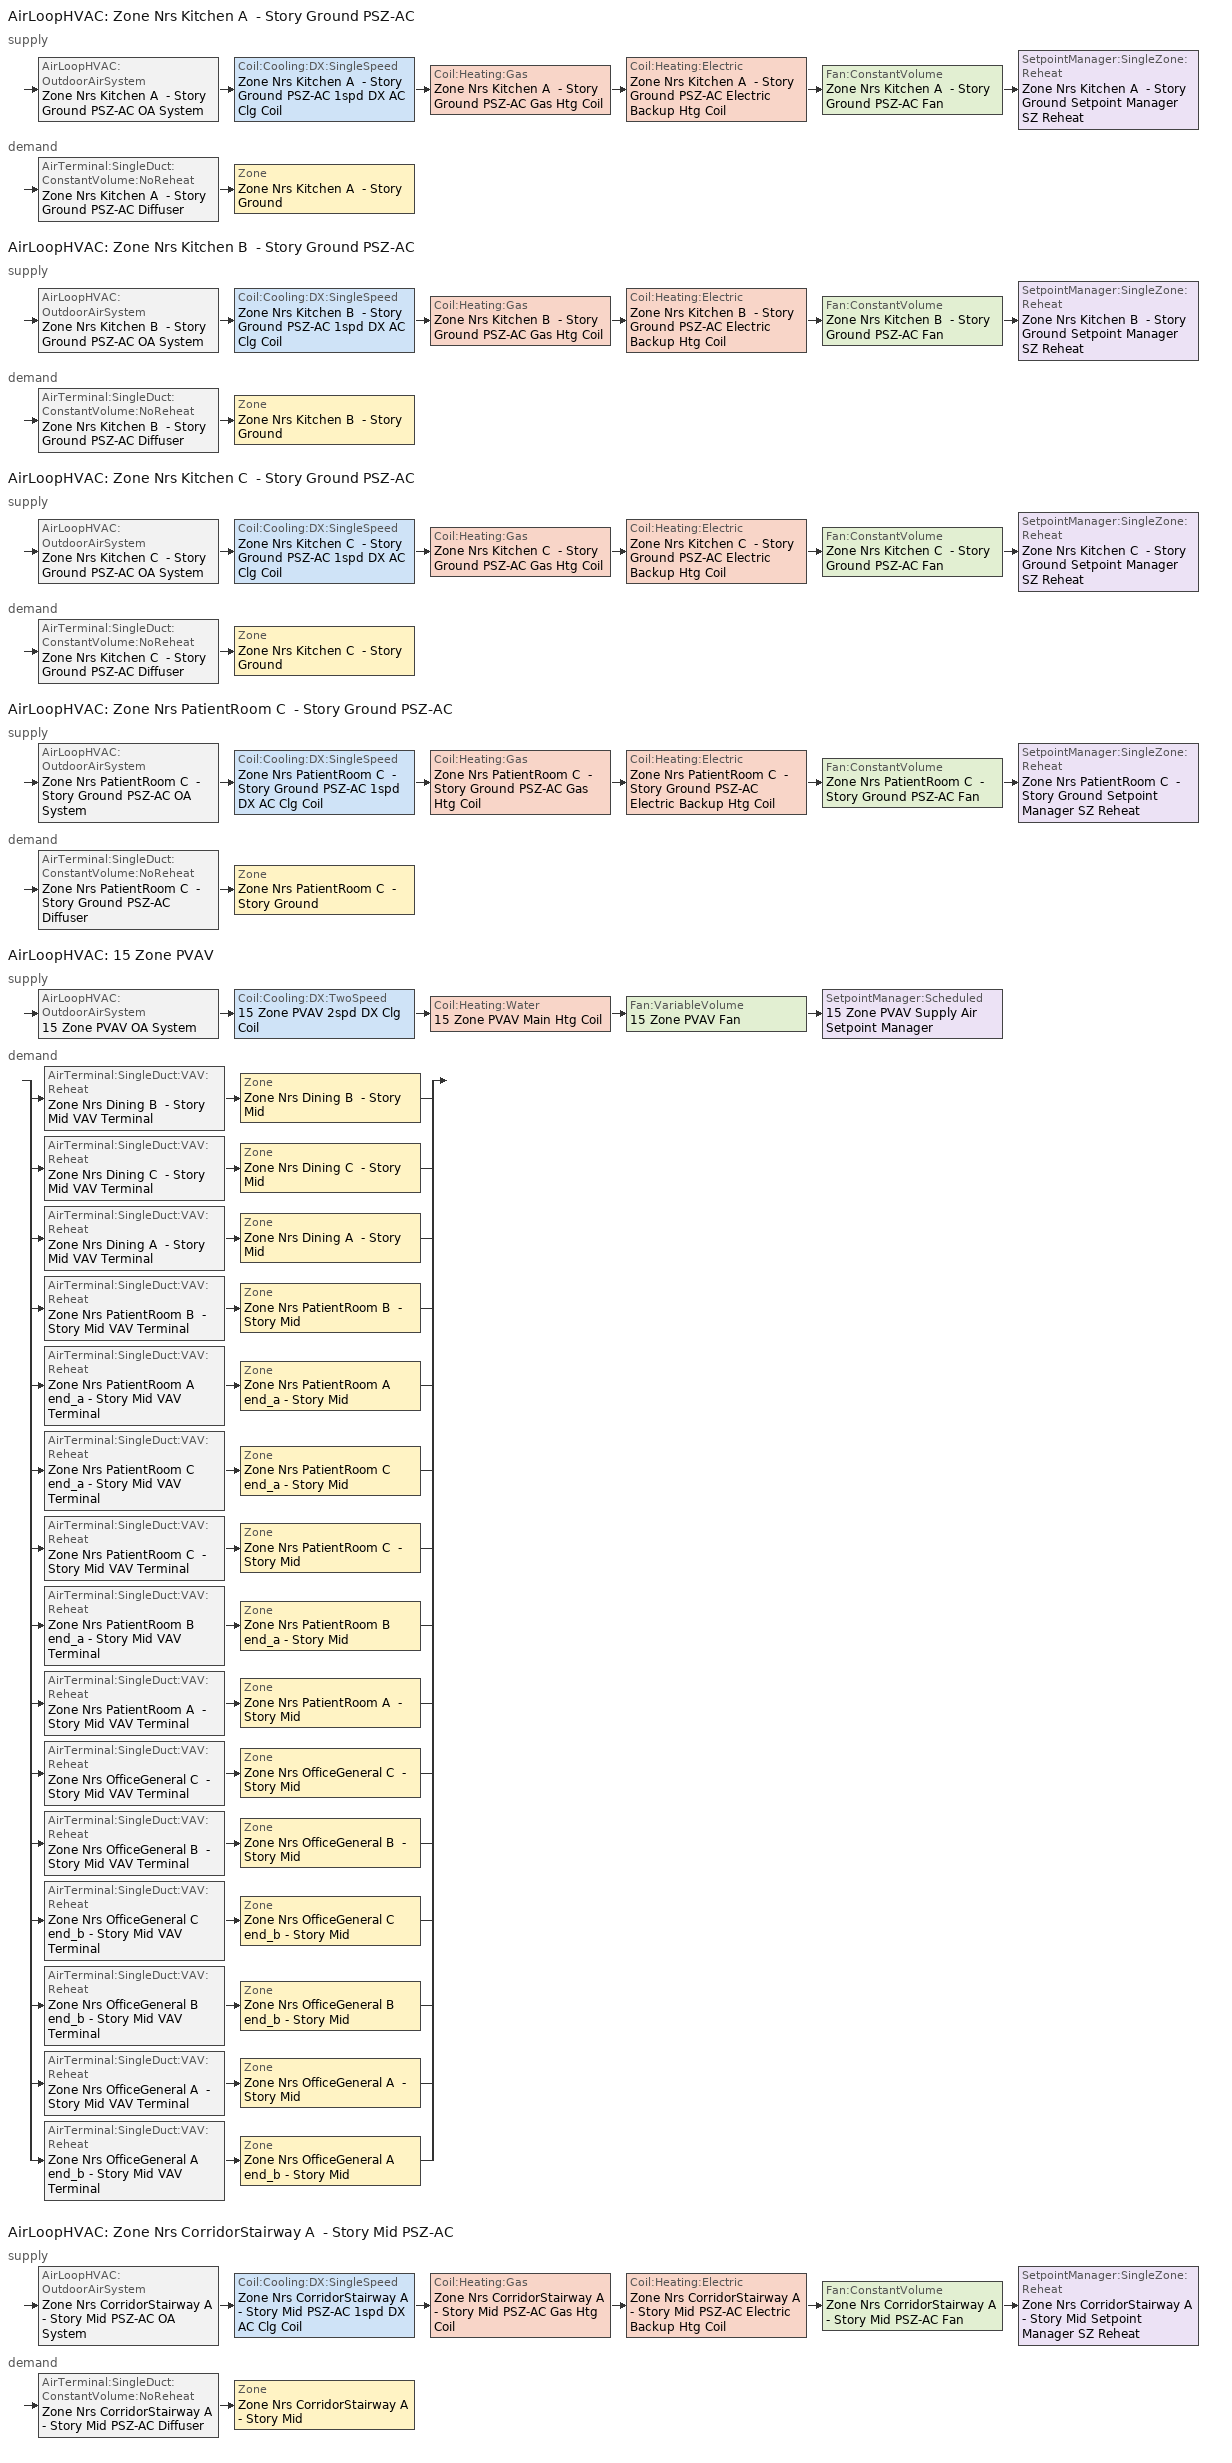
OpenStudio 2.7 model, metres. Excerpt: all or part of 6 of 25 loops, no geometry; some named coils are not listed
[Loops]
AirLoopHVAC 'Zone Nrs Kitchen A  - Story Ground PSZ-AC'
 supply: AirLoopHVAC:OutdoorAirSystem 'Zone Nrs Kitchen A  - Story Ground PSZ-AC OA System' > Coil:Cooling:DX:SingleSpeed 'Zone Nrs Kitchen A  - Story Ground PSZ-AC 1spd DX AC Clg Coil' > Coil:Heating:Gas 'Zone Nrs Kitchen A  - Story Ground PSZ-AC Gas Htg Coil' > Coil:Heating:Electric 'Zone Nrs Kitchen A  - Story Ground PSZ-AC Electric Backup Htg Coil' > Fan:ConstantVolume 'Zone Nrs Kitchen A  - Story Ground PSZ-AC Fan' > SetpointManager:SingleZone:Reheat 'Zone Nrs Kitchen A  - Story Ground Setpoint Manager SZ Reheat'
 demand: AirTerminal:SingleDuct:ConstantVolume:NoReheat 'Zone Nrs Kitchen A  - Story Ground PSZ-AC Diffuser' > Zone 'Zone Nrs Kitchen A  - Story Ground'
AirLoopHVAC 'Zone Nrs Kitchen B  - Story Ground PSZ-AC'
 supply: AirLoopHVAC:OutdoorAirSystem 'Zone Nrs Kitchen B  - Story Ground PSZ-AC OA System' > Coil:Cooling:DX:SingleSpeed 'Zone Nrs Kitchen B  - Story Ground PSZ-AC 1spd DX AC Clg Coil' > Coil:Heating:Gas 'Zone Nrs Kitchen B  - Story Ground PSZ-AC Gas Htg Coil' > Coil:Heating:Electric 'Zone Nrs Kitchen B  - Story Ground PSZ-AC Electric Backup Htg Coil' > Fan:ConstantVolume 'Zone Nrs Kitchen B  - Story Ground PSZ-AC Fan' > SetpointManager:SingleZone:Reheat 'Zone Nrs Kitchen B  - Story Ground Setpoint Manager SZ Reheat'
 demand: AirTerminal:SingleDuct:ConstantVolume:NoReheat 'Zone Nrs Kitchen B  - Story Ground PSZ-AC Diffuser' > Zone 'Zone Nrs Kitchen B  - Story Ground'
AirLoopHVAC 'Zone Nrs Kitchen C  - Story Ground PSZ-AC'
 supply: AirLoopHVAC:OutdoorAirSystem 'Zone Nrs Kitchen C  - Story Ground PSZ-AC OA System' > Coil:Cooling:DX:SingleSpeed 'Zone Nrs Kitchen C  - Story Ground PSZ-AC 1spd DX AC Clg Coil' > Coil:Heating:Gas 'Zone Nrs Kitchen C  - Story Ground PSZ-AC Gas Htg Coil' > Coil:Heating:Electric 'Zone Nrs Kitchen C  - Story Ground PSZ-AC Electric Backup Htg Coil' > Fan:ConstantVolume 'Zone Nrs Kitchen C  - Story Ground PSZ-AC Fan' > SetpointManager:SingleZone:Reheat 'Zone Nrs Kitchen C  - Story Ground Setpoint Manager SZ Reheat'
 demand: AirTerminal:SingleDuct:ConstantVolume:NoReheat 'Zone Nrs Kitchen C  - Story Ground PSZ-AC Diffuser' > Zone 'Zone Nrs Kitchen C  - Story Ground'
AirLoopHVAC 'Zone Nrs PatientRoom C  - Story Ground PSZ-AC'
 supply: AirLoopHVAC:OutdoorAirSystem 'Zone Nrs PatientRoom C  - Story Ground PSZ-AC OA System' > Coil:Cooling:DX:SingleSpeed 'Zone Nrs PatientRoom C  - Story Ground PSZ-AC 1spd DX AC Clg Coil' > Coil:Heating:Gas 'Zone Nrs PatientRoom C  - Story Ground PSZ-AC Gas Htg Coil' > Coil:Heating:Electric 'Zone Nrs PatientRoom C  - Story Ground PSZ-AC Electric Backup Htg Coil' > Fan:ConstantVolume 'Zone Nrs PatientRoom C  - Story Ground PSZ-AC Fan' > SetpointManager:SingleZone:Reheat 'Zone Nrs PatientRoom C  - Story Ground Setpoint Manager SZ Reheat'
 demand: AirTerminal:SingleDuct:ConstantVolume:NoReheat 'Zone Nrs PatientRoom C  - Story Ground PSZ-AC Diffuser' > Zone 'Zone Nrs PatientRoom C  - Story Ground'
AirLoopHVAC '15 Zone PVAV'
 supply: AirLoopHVAC:OutdoorAirSystem '15 Zone PVAV OA System' > Coil:Cooling:DX:TwoSpeed '15 Zone PVAV 2spd DX Clg Coil' > Coil:Heating:Water '15 Zone PVAV Main Htg Coil' > Fan:VariableVolume '15 Zone PVAV Fan' > SetpointManager:Scheduled '15 Zone PVAV Supply Air Setpoint Manager'
 demand: split
  | AirTerminal:SingleDuct:VAV:Reheat 'Zone Nrs Dining B  - Story Mid VAV Terminal' > Zone 'Zone Nrs Dining B  - Story Mid'
  | AirTerminal:SingleDuct:VAV:Reheat 'Zone Nrs Dining C  - Story Mid VAV Terminal' > Zone 'Zone Nrs Dining C  - Story Mid'
  | AirTerminal:SingleDuct:VAV:Reheat 'Zone Nrs Dining A  - Story Mid VAV Terminal' > Zone 'Zone Nrs Dining A  - Story Mid'
  | AirTerminal:SingleDuct:VAV:Reheat 'Zone Nrs PatientRoom B  - Story Mid VAV Terminal' > Zone 'Zone Nrs PatientRoom B  - Story Mid'
  | AirTerminal:SingleDuct:VAV:Reheat 'Zone Nrs PatientRoom A end_a - Story Mid VAV Terminal' > Zone 'Zone Nrs PatientRoom A end_a - Story Mid'
  | AirTerminal:SingleDuct:VAV:Reheat 'Zone Nrs PatientRoom C end_a - Story Mid VAV Terminal' > Zone 'Zone Nrs PatientRoom C end_a - Story Mid'
  | AirTerminal:SingleDuct:VAV:Reheat 'Zone Nrs PatientRoom C  - Story Mid VAV Terminal' > Zone 'Zone Nrs PatientRoom C  - Story Mid'
  | AirTerminal:SingleDuct:VAV:Reheat 'Zone Nrs PatientRoom B end_a - Story Mid VAV Terminal' > Zone 'Zone Nrs PatientRoom B end_a - Story Mid'
  | AirTerminal:SingleDuct:VAV:Reheat 'Zone Nrs PatientRoom A  - Story Mid VAV Terminal' > Zone 'Zone Nrs PatientRoom A  - Story Mid'
  | AirTerminal:SingleDuct:VAV:Reheat 'Zone Nrs OfficeGeneral C  - Story Mid VAV Terminal' > Zone 'Zone Nrs OfficeGeneral C  - Story Mid'
  | AirTerminal:SingleDuct:VAV:Reheat 'Zone Nrs OfficeGeneral B  - Story Mid VAV Terminal' > Zone 'Zone Nrs OfficeGeneral B  - Story Mid'
  | AirTerminal:SingleDuct:VAV:Reheat 'Zone Nrs OfficeGeneral C end_b - Story Mid VAV Terminal' > Zone 'Zone Nrs OfficeGeneral C end_b - Story Mid'
  | AirTerminal:SingleDuct:VAV:Reheat 'Zone Nrs OfficeGeneral B end_b - Story Mid VAV Terminal' > Zone 'Zone Nrs OfficeGeneral B end_b - Story Mid'
  | AirTerminal:SingleDuct:VAV:Reheat 'Zone Nrs OfficeGeneral A  - Story Mid VAV Terminal' > Zone 'Zone Nrs OfficeGeneral A  - Story Mid'
  | AirTerminal:SingleDuct:VAV:Reheat 'Zone Nrs OfficeGeneral A end_b - Story Mid VAV Terminal' > Zone 'Zone Nrs OfficeGeneral A end_b - Story Mid'
AirLoopHVAC 'Zone Nrs CorridorStairway A  - Story Mid PSZ-AC'
 supply: AirLoopHVAC:OutdoorAirSystem 'Zone Nrs CorridorStairway A  - Story Mid PSZ-AC OA System' > Coil:Cooling:DX:SingleSpeed 'Zone Nrs CorridorStairway A  - Story Mid PSZ-AC 1spd DX AC Clg Coil' > Coil:Heating:Gas 'Zone Nrs CorridorStairway A  - Story Mid PSZ-AC Gas Htg Coil' > Coil:Heating:Electric 'Zone Nrs CorridorStairway A  - Story Mid PSZ-AC Electric Backup Htg Coil' > Fan:ConstantVolume 'Zone Nrs CorridorStairway A  - Story Mid PSZ-AC Fan' > SetpointManager:SingleZone:Reheat 'Zone Nrs CorridorStairway A  - Story Mid Setpoint Manager SZ Reheat'
 demand: AirTerminal:SingleDuct:ConstantVolume:NoReheat 'Zone Nrs CorridorStairway A  - Story Mid PSZ-AC Diffuser' > Zone 'Zone Nrs CorridorStairway A  - Story Mid'
[Sizing:Zone] Zone Cooling Design Supply Air Temperature Input Method=SupplyAirTemperature; Zone Cooling Design Supply Air Temperature {C}=12.7778; Zone Cooling Design Supply Air Temperature Difference {deltaC}=11.11; Zone Heating Design Supply Air Temperature Input Method=SupplyAirTemperature; Zone Heating Design Supply Air Temperature {C}=50; Zone Heating Design Supply Air Temperature Difference {deltaC}=11.11; Zone Cooling Design Supply Air Humidity Ratio {kg-H2O/kg-air}=0.0085; Zone Heating Design Supply Air Humidity Ratio {kg-H2O/kg-air}=0.008; Cooling Design Air Flow Method=DesignDay; Heating Design Air Flow Method=DesignDay; Account for Dedicated Outdoor Air System=No; Dedicated Outdoor Air System Control Strategy=NeutralSupplyAir; Dedicated Outdoor Air Low Setpoint Temperature for Design {C}=autosize; Dedicated Outdoor Air High Setpoint Temperature for Design {C}=autosize
Zone Nrs PatientRoom C  - Story Ground; Zone Nrs Kitchen A  - Story Ground; Zone Nrs Kitchen B  - Story Ground; Zone Nrs Kitchen C  - Story Ground; Zone Nrs PatientRoom A end_a - Story Mid; Zone Nrs PatientRoom B end_a - Story Mid; Zone Nrs PatientRoom C end_a - Story Mid; Zone Nrs PatientRoom A  - Story Mid; Zone Nrs PatientRoom B  - Story Mid; Zone Nrs PatientRoom C  - Story Mid; Zone Nrs CorridorStairway A  - Story Mid; Zone Nrs Dining A  - Story Mid; Zone Nrs Dining B  - Story Mid; Zone Nrs Dining C  - Story Mid; Zone Nrs OfficeGeneral A  - Story Mid; Zone Nrs OfficeGeneral B  - Story Mid; Zone Nrs OfficeGeneral C  - Story Mid; Zone Nrs OfficeGeneral A end_b - Story Mid; Zone Nrs OfficeGeneral B end_b - Story Mid; Zone Nrs OfficeGeneral C end_b - Story Mid
[Zone equipment]
Zone Nrs PatientRoom C  - Story Ground: Zone Nrs PatientRoom C  - Story Ground PSZ-AC Diffuser
Zone Nrs Kitchen A  - Story Ground: Zone Nrs Kitchen A  - Story Ground Exhaust Fan, Zone Nrs Kitchen A  - Story Ground PSZ-AC Diffuser
Zone Nrs Kitchen B  - Story Ground: Zone Nrs Kitchen B  - Story Ground Exhaust Fan, Zone Nrs Kitchen B  - Story Ground PSZ-AC Diffuser
Zone Nrs Kitchen C  - Story Ground: Zone Nrs Kitchen C  - Story Ground Exhaust Fan, Zone Nrs Kitchen C  - Story Ground PSZ-AC Diffuser
Zone Nrs PatientRoom A end_a - Story Mid: Zone Nrs PatientRoom A end_a - Story Mid VAV Terminal
Zone Nrs PatientRoom B end_a - Story Mid: Zone Nrs PatientRoom B end_a - Story Mid VAV Terminal
Zone Nrs PatientRoom C end_a - Story Mid: Zone Nrs PatientRoom C end_a - Story Mid VAV Terminal
Zone Nrs PatientRoom A  - Story Mid: Zone Nrs PatientRoom A  - Story Mid VAV Terminal
Zone Nrs PatientRoom B  - Story Mid: Zone Nrs PatientRoom B  - Story Mid VAV Terminal
Zone Nrs PatientRoom C  - Story Mid: Zone Nrs PatientRoom C  - Story Mid VAV Terminal
Zone Nrs CorridorStairway A  - Story Mid: Zone Nrs CorridorStairway A  - Story Mid PSZ-AC Diffuser
Zone Nrs Dining A  - Story Mid: Zone Nrs Dining A  - Story Mid VAV Terminal
Zone Nrs Dining B  - Story Mid: Zone Nrs Dining B  - Story Mid VAV Terminal
Zone Nrs Dining C  - Story Mid: Zone Nrs Dining C  - Story Mid VAV Terminal
Zone Nrs OfficeGeneral A  - Story Mid: Zone Nrs OfficeGeneral A  - Story Mid VAV Terminal
Zone Nrs OfficeGeneral B  - Story Mid: Zone Nrs OfficeGeneral B  - Story Mid VAV Terminal
Zone Nrs OfficeGeneral C  - Story Mid: Zone Nrs OfficeGeneral C  - Story Mid VAV Terminal
Zone Nrs OfficeGeneral A end_b - Story Mid: Zone Nrs OfficeGeneral A end_b - Story Mid VAV Terminal
Zone Nrs OfficeGeneral B end_b - Story Mid: Zone Nrs OfficeGeneral B end_b - Story Mid VAV Terminal
Zone Nrs OfficeGeneral C end_b - Story Mid: Zone Nrs OfficeGeneral C end_b - Story Mid VAV Terminal
[Fan:ZoneExhaust] Availability Schedule=DEER Nursing Home Kitchen Exhaust Fan DCV Schedule; Fan Total Efficiency=0.429; Pressure Rise {Pa}=124.544; System Availability Manager Coupling Mode=Decoupled
Name | Maximum Flow Rate {m3/s}
Zone Nrs Kitchen A  - Story Ground Exhaust Fan; Zone Nrs Kitchen C  - Story Ground Exhaust Fan | 0.0625983
Zone Nrs Kitchen B  - Story Ground Exhaust Fan | 0.0340351
[SetpointManager:Scheduled]
15 Zone PVAV Supply Air Setpoint Manager: Control Variable=Temperature; Schedule=Supply Air Temp - 55.0F 1; Setpoint Node or NodeList=15 Zone PVAV Supply Outlet Node
[AirLoopHVAC] Availability Schedule=Always On Discrete; Design Supply Air Flow Rate {m3/s}=AutoSize
Zone Nrs Kitchen A  - Story Ground PSZ-AC; Zone Nrs Kitchen B  - Story Ground PSZ-AC; Zone Nrs Kitchen C  - Story Ground PSZ-AC; Zone Nrs PatientRoom C  - Story Ground PSZ-AC; 15 Zone PVAV; Zone Nrs CorridorStairway A  - Story Mid PSZ-AC
[Sizing:System] Type of Load to Size On=Sensible; Design Outdoor Air Flow Rate {m3/s}=Autosize; Preheat Design Temperature {C}=7.22222; Preheat Design Humidity Ratio {kg-H2O/kg-Air}=0.008; Precool Design Temperature {C}=12.7778; Precool Design Humidity Ratio {kg-H2O/kg-Air}=0.008; Central Cooling Design Supply Air Temperature {C}=12.7778; Sizing Option=Coincident; 100% Outdoor Air in Cooling=No; 100% Outdoor Air in Heating=No; Central Cooling Design Supply Air Humidity Ratio {kg-H2O/kg-Air}=0.0085; Central Heating Design Supply Air Humidity Ratio {kg-H2O/kg-Air}=0.008; Cooling Design Air Flow Method=DesignDay; Cooling Design Air Flow Rate {m3/s}=0; Heating Design Air Flow Method=DesignDay; Heating Design Air Flow Rate {m3/s}=0; System Outdoor Air Method=ZoneSum; Zone Maximum Outdoor Air Fraction=1; Cooling Supply Air Flow Rate Per Floor Area {m3/s-m2}=0.00996765; Cooling Fraction of Autosized Cooling Supply Air Flow Rate=1; Cooling Supply Air Flow Rate Per Unit Cooling Capacity {m3/s-W}=3.94755e-05; Heating Supply Air Flow Rate Per Floor Area {m3/s-m2}=0.00996765; Heating Fraction of Autosized Heating Supply Air Flow Rate=1; Heating Fraction of Autosized Cooling Supply Air Flow Rate=1; Heating Supply Air Flow Rate Per Unit Heating Capacity {m3/s-W}=3.15882e-05; Cooling Design Capacity Method=CoolingDesignCapacity; Cooling Design Capacity {W}=autosize; Cooling Design Capacity Per Floor Area {W/m2}=234.7; Fraction of Autosized Cooling Design Capacity=1; Heating Design Capacity Method=HeatingDesignCapacity; Heating Design Capacity {W}=autosize; Heating Design Capacity Per Floor Area {W/m2}=157; Fraction of Autosized Heating Design Capacity=1; Central Cooling Capacity Control Method=OnOff
Name | Central Heating Maximum System Air Flow Ratio | Central Heating Design Supply Air Temperature {C}
Zone Nrs Kitchen A  - Story Ground PSZ-AC; Zone Nrs Kitchen B  - Story Ground PSZ-AC; Zone Nrs Kitchen C  - Story Ground PSZ-AC; Zone Nrs PatientRoom C  - Story Ground PSZ-AC; Zone Nrs CorridorStairway A  - Story Mid PSZ-AC | 1 | 50
15 Zone PVAV | 0.3 | 12.7778
[Fan:VariableVolume]
15 Zone PVAV Fan: Availability Schedule=Always On Discrete; Fan Total Efficiency=0.6045; Pressure Rise {Pa}=1017.592; Maximum Flow Rate {m3/s}=Autosize; Fan Power Minimum Flow Rate Input Method=FixedFlowRate; Fan Power Minimum Flow Fraction=0; Fan Power Minimum Air Flow Rate {m3/s}=0; Motor Efficiency=0.93; Motor In Airstream Fraction=1; Fan Power Coefficient 1=0.0407599; Fan Power Coefficient 2=0.088045; Fan Power Coefficient 3=-0.0729261; Fan Power Coefficient 4=0.94374; Fan Power Coefficient 5=0
[Coil:Cooling:DX:TwoSpeed]
15 Zone PVAV 2spd DX Clg Coil: Availability Schedule=Always On Discrete; Rated High Speed Total Cooling Capacity {W}=Autosize; Rated High Speed Sensible Heat Ratio=Autosize; Rated High Speed COP {W/W}=3; Rated High Speed Air Flow Rate {m3/s}=Autosize; Total Cooling Capacity Function of Temperature Curve=Curve Biquadratic 33; Total Cooling Capacity Function of Flow Fraction Curve=Curve Quadratic 46; Energy Input Ratio Function of Temperature Curve=Curve Biquadratic 34; Energy Input Ratio Function of Flow Fraction Curve=Curve Quadratic 47; Part Load Fraction Correlation Curve=Curve Quadratic 48; Rated Low Speed Total Cooling Capacity {W}=Autosize; Rated Low Speed Sensible Heat Ratio=0.69; Rated Low Speed COP {W/W}=3; Low Speed Total Cooling Capacity Function of Temperature Curve=Curve Biquadratic 35; Low Speed Energy Input Ratio Function of Temperature Curve=Curve Biquadratic 36; Condenser Type=AirCooled; High Speed Evaporative Condenser Effectiveness=0; High Speed Evaporative Condenser Air Flow Rate {m3/s}=Autosize; High Speed Evaporative Condenser Pump Rated Power Consumption {W}=Autosize; Low Speed Evaporative Condenser Effectiveness=0; Low Speed Evaporative Condenser Air Flow Rate {m3/s}=Autosize; Low Speed Evaporative Condenser Pump Rated Power Consumption {W}=Autosize; Basin Heater Capacity {W/K}=10; Basin Heater Setpoint Temperature {C}=2
[Controller:OutdoorAir] Maximum Outdoor Air Flow Rate {m3/s}=Autosize; Economizer Control Type=NoEconomizer; Economizer Control Action Type=ModulateFlow; Economizer Maximum Limit Dry-Bulb Temperature {C}=28; Economizer Maximum Limit Enthalpy {J/kg}=64000; Lockout Type=NoLockout; Minimum Limit Type=FixedMinimum; Minimum Outdoor Air Schedule=Always On Discrete; High Humidity Control=No; Heat Recovery Bypass Control Type=BypassWhenWithinEconomizerLimits
Name | Minimum Outdoor Air Flow Rate {m3/s} | Controller Mechanical Ventilation
Zone Nrs Kitchen A  - Story Ground PSZ-AC OA System Controller | 0 | Controller Mechanical Ventilation 4
Zone Nrs Kitchen B  - Story Ground PSZ-AC OA System Controller | 0 | Controller Mechanical Ventilation 5
Zone Nrs Kitchen C  - Story Ground PSZ-AC OA System Controller | 0 | Controller Mechanical Ventilation 6
Zone Nrs PatientRoom C  - Story Ground PSZ-AC OA System Controller | 0 | Controller Mechanical Ventilation 7
Controller Outdoor Air 2 | autosize | 15 Zone PVAV Ventilation Controller
Zone Nrs CorridorStairway A  - Story Mid PSZ-AC OA System Controller | 0 | Controller Mechanical Ventilation 8
[Controller:MechanicalVentilation] Availability Schedule=Always On Discrete; System Outdoor Air Method=ZoneSum
Controller Mechanical Ventilation 4; Controller Mechanical Ventilation 5; Controller Mechanical Ventilation 6; Controller Mechanical Ventilation 7; 15 Zone PVAV Ventilation Controller; Controller Mechanical Ventilation 8
[AirLoopHVAC:OutdoorAirSystem]
Name | Controller
Zone Nrs Kitchen A  - Story Ground PSZ-AC OA System | Zone Nrs Kitchen A  - Story Ground PSZ-AC OA System Controller
Zone Nrs Kitchen B  - Story Ground PSZ-AC OA System | Zone Nrs Kitchen B  - Story Ground PSZ-AC OA System Controller
Zone Nrs Kitchen C  - Story Ground PSZ-AC OA System | Zone Nrs Kitchen C  - Story Ground PSZ-AC OA System Controller
Zone Nrs PatientRoom C  - Story Ground PSZ-AC OA System | Zone Nrs PatientRoom C  - Story Ground PSZ-AC OA System Controller
15 Zone PVAV OA System | Controller Outdoor Air 2
Zone Nrs CorridorStairway A  - Story Mid PSZ-AC OA System | Zone Nrs CorridorStairway A  - Story Mid PSZ-AC OA System Controller
[AirTerminal:SingleDuct:VAV:Reheat] Availability Schedule=Always On Discrete; Maximum Air Flow Rate {m3/s}=AutoSize; Zone Minimum Air Flow Input Method=Constant; Fixed Minimum Air Flow Rate {m3/s}=0; Maximum Hot Water or Steam Flow Rate {m3/s}=AutoSize; Minimum Hot Water or Steam Flow Rate {m3/s}=0; Convergence Tolerance=0.001; Damper Heating Action=ReverseWithLimits; Maximum Flow per Zone Floor Area During Reheat {m3/s-m2}=AutoSize; Maximum Flow Fraction During Reheat=AutoSize; Maximum Reheat Air Temperature {C}=50; Control For Outdoor Air=No
Name | Constant Minimum Air Flow Fraction | Reheat Coil
Zone Nrs Dining B  - Story Mid VAV Terminal | 0.7 | Zone Nrs Dining B  - Story Mid Reheat Coil
Zone Nrs Dining C  - Story Mid VAV Terminal | 0.7 | Zone Nrs Dining C  - Story Mid Reheat Coil
Zone Nrs Dining A  - Story Mid VAV Terminal | 0.7 | Zone Nrs Dining A  - Story Mid Reheat Coil
Zone Nrs PatientRoom B  - Story Mid VAV Terminal | 0.3 | Zone Nrs PatientRoom B  - Story Mid Reheat Coil
Zone Nrs PatientRoom A end_a - Story Mid VAV Terminal | 0.3 | Zone Nrs PatientRoom A end_a - Story Mid Reheat Coil
Zone Nrs PatientRoom C end_a - Story Mid VAV Terminal | 0.3 | Zone Nrs PatientRoom C end_a - Story Mid Reheat Coil
Zone Nrs PatientRoom C  - Story Mid VAV Terminal | 0.3 | Zone Nrs PatientRoom C  - Story Mid Reheat Coil
Zone Nrs PatientRoom B end_a - Story Mid VAV Terminal | 0.3 | Zone Nrs PatientRoom B end_a - Story Mid Reheat Coil
Zone Nrs PatientRoom A  - Story Mid VAV Terminal | 0.3 | Zone Nrs PatientRoom A  - Story Mid Reheat Coil
Zone Nrs OfficeGeneral C  - Story Mid VAV Terminal | 0.3 | Zone Nrs OfficeGeneral C  - Story Mid Reheat Coil
Zone Nrs OfficeGeneral B  - Story Mid VAV Terminal | 0.3 | Zone Nrs OfficeGeneral B  - Story Mid Reheat Coil
Zone Nrs OfficeGeneral C end_b - Story Mid VAV Terminal | 0.3 | Zone Nrs OfficeGeneral C end_b - Story Mid Reheat Coil
Zone Nrs OfficeGeneral B end_b - Story Mid VAV Terminal | 0.3 | Zone Nrs OfficeGeneral B end_b - Story Mid Reheat Coil
Zone Nrs OfficeGeneral A  - Story Mid VAV Terminal | 0.3 | Zone Nrs OfficeGeneral A  - Story Mid Reheat Coil
Zone Nrs OfficeGeneral A end_b - Story Mid VAV Terminal | 0.3 | Zone Nrs OfficeGeneral A end_b - Story Mid Reheat Coil
[SetpointManager:SingleZone:Reheat] Minimum Supply Air Temperature {C}=12.7778; Maximum Supply Air Temperature {C}=50
Name | Control Zone | Setpoint Node or NodeList
Zone Nrs Kitchen A  - Story Ground Setpoint Manager SZ Reheat | Zone Nrs Kitchen A  - Story Ground | Zone Nrs Kitchen A  - Story Ground PSZ-AC Supply Outlet Node
Zone Nrs Kitchen B  - Story Ground Setpoint Manager SZ Reheat | Zone Nrs Kitchen B  - Story Ground | Zone Nrs Kitchen B  - Story Ground PSZ-AC Supply Outlet Node
Zone Nrs Kitchen C  - Story Ground Setpoint Manager SZ Reheat | Zone Nrs Kitchen C  - Story Ground | Zone Nrs Kitchen C  - Story Ground PSZ-AC Supply Outlet Node
Zone Nrs PatientRoom C  - Story Ground Setpoint Manager SZ Reheat | Zone Nrs PatientRoom C  - Story Ground | Zone Nrs PatientRoom C  - Story Ground PSZ-AC Supply Outlet Node
Zone Nrs CorridorStairway A  - Story Mid Setpoint Manager SZ Reheat | Zone Nrs CorridorStairway A  - Story Mid | Zone Nrs CorridorStairway A  - Story Mid PSZ-AC Supply Outlet Node
[Fan:ConstantVolume] Availability Schedule=Always On Discrete; Fan Total Efficiency=0.54; Pressure Rise {Pa}=622.722; Maximum Flow Rate {m3/s}=AutoSize; Motor Efficiency=0.9; Motor In Airstream Fraction=1
Zone Nrs Kitchen A  - Story Ground PSZ-AC Fan; Zone Nrs Kitchen B  - Story Ground PSZ-AC Fan; Zone Nrs Kitchen C  - Story Ground PSZ-AC Fan; Zone Nrs PatientRoom C  - Story Ground PSZ-AC Fan; Zone Nrs CorridorStairway A  - Story Mid PSZ-AC Fan
[Coil:Heating:Gas] Availability Schedule=Always On Discrete; Gas Burner Efficiency=0.8; Nominal Capacity {W}=AutoSize; Parasitic Electric Load {W}=0; Parasitic Gas Load {W}=0
Zone Nrs Kitchen A  - Story Ground PSZ-AC Gas Htg Coil; Zone Nrs Kitchen B  - Story Ground PSZ-AC Gas Htg Coil; Zone Nrs Kitchen C  - Story Ground PSZ-AC Gas Htg Coil; Zone Nrs PatientRoom C  - Story Ground PSZ-AC Gas Htg Coil; Zone Nrs CorridorStairway A  - Story Mid PSZ-AC Gas Htg Coil
[Coil:Heating:Electric] Availability Schedule=Always On Discrete; Efficiency=1
Zone Nrs Kitchen A  - Story Ground PSZ-AC Electric Backup Htg Coil; Zone Nrs Kitchen B  - Story Ground PSZ-AC Electric Backup Htg Coil; Zone Nrs Kitchen C  - Story Ground PSZ-AC Electric Backup Htg Coil; Zone Nrs PatientRoom C  - Story Ground PSZ-AC Electric Backup Htg Coil; Zone Nrs CorridorStairway A  - Story Mid PSZ-AC Electric Backup Htg Coil
[Coil:Cooling:DX:SingleSpeed] Availability Schedule=Always On Discrete; Rated Total Cooling Capacity {W}=autosize; Rated Sensible Heat Ratio=autosize; Rated COP {W/W}=3; Rated Air Flow Rate {m3/s}=autosize; Rated Evaporator Fan Power Per Volume Flow Rate {W/(m3/s)}=773.3; Condenser Type=AirCooled; Evaporative Condenser Effectiveness=0; Evaporative Condenser Air Flow Rate {m3/s}=Autosize; Evaporative Condenser Pump Rated Power Consumption {W}=Autosize; Crankcase Heater Capacity {W}=0; Maximum Outdoor Dry-Bulb Temperature for Crankcase Heater Operation {C}=0; Basin Heater Capacity {W/K}=0; Basin Heater Setpoint Temperature {C}=10
Name | Total Cooling Capacity Function of Temperature Curve | Total Cooling Capacity Function of Flow Fraction Curve | Energy Input Ratio Function of Temperature Curve | Energy Input Ratio Function of Flow Fraction Curve | Part Load Fraction Correlation Curve
Zone Nrs Kitchen A  - Story Ground PSZ-AC 1spd DX AC Clg Coil | Curve Biquadratic 19 | Curve Quadratic 25 | Curve Biquadratic 20 | Curve Quadratic 26 | Curve Quadratic 27
Zone Nrs Kitchen B  - Story Ground PSZ-AC 1spd DX AC Clg Coil | Curve Biquadratic 23 | Curve Quadratic 31 | Curve Biquadratic 24 | Curve Quadratic 32 | Curve Quadratic 33
Zone Nrs Kitchen C  - Story Ground PSZ-AC 1spd DX AC Clg Coil | Curve Biquadratic 27 | Curve Quadratic 37 | Curve Biquadratic 28 | Curve Quadratic 38 | Curve Quadratic 39
Zone Nrs PatientRoom C  - Story Ground PSZ-AC 1spd DX AC Clg Coil | Curve Biquadratic 31 | Curve Quadratic 43 | Curve Biquadratic 32 | Curve Quadratic 44 | Curve Quadratic 45
Zone Nrs CorridorStairway A  - Story Mid PSZ-AC 1spd DX AC Clg Coil | Curve Biquadratic 39 | Curve Quadratic 52 | Curve Biquadratic 40 | Curve Quadratic 53 | Curve Quadratic 54
[AirTerminal:SingleDuct:ConstantVolume:NoReheat] Availability Schedule=Always On Discrete; Maximum Air Flow Rate {m3/s}=AutoSize
Zone Nrs Kitchen A  - Story Ground PSZ-AC Diffuser; Zone Nrs Kitchen B  - Story Ground PSZ-AC Diffuser; Zone Nrs Kitchen C  - Story Ground PSZ-AC Diffuser; Zone Nrs PatientRoom C  - Story Ground PSZ-AC Diffuser; Zone Nrs CorridorStairway A  - Story Mid PSZ-AC Diffuser
[Schedule:Ruleset]
Name | Default Day Schedule | Summer Design Day Schedule | Winter Design Day Schedule
DEER Nursing Home Kitchen Exhaust Fan DCV Schedule | DEER Nursing Home Kitchen Exhaust Fan DCV Schedule Default | DEER Nursing Home Kitchen Exhaust Fan DCV Schedule Summer Design Day | DEER Nursing Home Kitchen Exhaust Fan DCV Schedule Winter Design Day
Supply Air Temp - 55.0F 1 | Supply Air Temp - 55.0F Default 1
[Schedule:Day]
DEER Nursing Home Kitchen Exhaust Fan DCV Schedule Default; DEER Nursing Home Kitchen Exhaust Fan DCV Schedule Winter Design Day; DEER Nursing Home Kitchen Exhaust Fan DCV Schedule Summer Design Day: 8, 0, 0.5, 20, 0, 1, 24, 0, 0.5
Supply Air Temp - 55.0F Default 1: 24, 0, 12.7778
[Schedule:Constant]
Always On Discrete: Value=1
[Curve:Biquadratic]
Name | Coefficient1 Constant | Coefficient2 x | Coefficient3 x**2 | Coefficient4 y | Coefficient5 y**2 | Coefficient6 x*y | Minimum Value of x | Maximum Value of x | Minimum Value of y | Maximum Value of y
Curve Biquadratic 19; Curve Biquadratic 23; Curve Biquadratic 27; Curve Biquadratic 31; Curve Biquadratic 39 | 0.971212 | -0.0152755 | 0.00144345 | -0.00039321 | -6.8364e-06 | -0.000290596 | -100 | 100 | -100 | 100
Curve Biquadratic 20; Curve Biquadratic 24; Curve Biquadratic 28; Curve Biquadratic 32; Curve Biquadratic 40 | 0.286871 | 0.0239022 | -0.000810648 | 0.0134585 | 0.000338936 | -0.000487004 | -100 | 100 | -100 | 100
Curve Biquadratic 33; Curve Biquadratic 35 | 0.42415 | 0.04426 | -0.00042 | 0.00333 | -8e-005 | -0.00021 | 17 | 22 | 13 | 46
Curve Biquadratic 34; Curve Biquadratic 36 | 1.23649 | -0.02431 | 0.00057 | -0.01434 | 0.00063 | -0.00038 | 17 | 22 | 13 | 46
[Curve:Quadratic]
Name | Coefficient1 Constant | Coefficient2 x | Coefficient3 x**2 | Minimum Value of x | Maximum Value of x | Minimum Curve Output | Maximum Curve Output
Curve Quadratic 25; Curve Quadratic 26; Curve Quadratic 31; Curve Quadratic 32; Curve Quadratic 37; Curve Quadratic 38; Curve Quadratic 43; Curve Quadratic 44; Curve Quadratic 52; Curve Quadratic 53 | 1 | 0 | 0 | -100 | 100
Curve Quadratic 27; Curve Quadratic 33; Curve Quadratic 39; Curve Quadratic 45; Curve Quadratic 54 | 0.909496 | 0.0986477 | -0.00819488 | 0 | 1 | 0.7 | 1
Curve Quadratic 46 | 0.77136 | 0.34053 | -0.11088 | 0.75918 | 1.13877
Curve Quadratic 47 | 1.2055 | -0.32953 | 0.12308 | 0.75918 | 1.13877
Curve Quadratic 48 | 0.771 | 0.229 | 0 | 0 | 1
